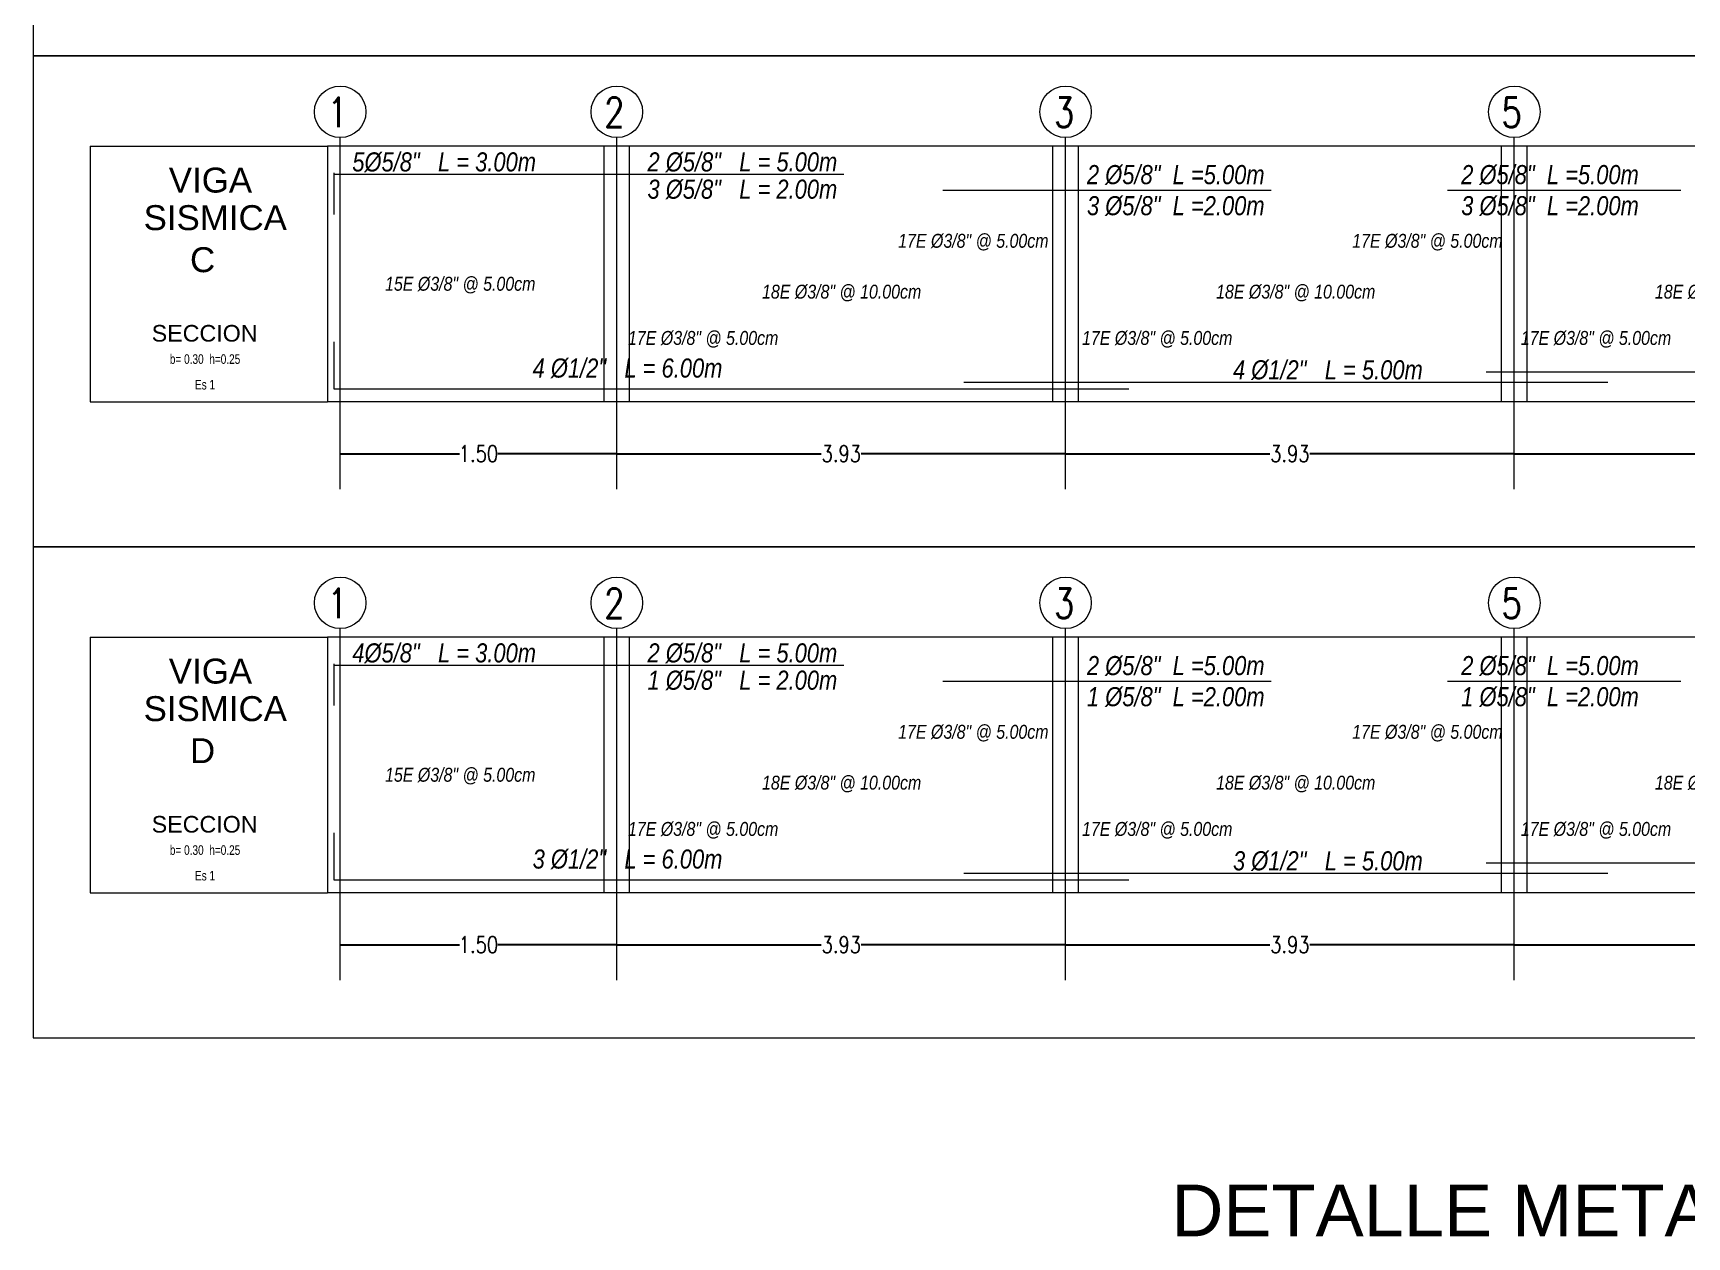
# Model space of a CAD drawing. Header units: metres. Extents: x -3 to 176, y -9 to 24.
# Drawn here: x 87.48 to 97.56, y -0.99 to 6.35 of the extents above; entities that cross this region are included whole.
import ezdxf
from ezdxf.enums import TextEntityAlignment as Align

# ---------------------------------------------------------------- set-up
doc = ezdxf.new("R2010")
doc.units = ezdxf.units.M
for name, color, linetype, lineweight in [('DESP.COTAS', 7, 'Continuous', 13), ('DESP.CUADROS', 7, 'Continuous', 5), ('DESP.TEXTO', 7, 'Continuous', 5), ('DESP.VIGAS', 7, 'Continuous', 5), ('PLACA_DIBUJOS', 7, 'Continuous', 5)]:
    doc.layers.add(name, color=color, linetype=linetype, lineweight=lineweight)
doc.styles.add('ROMANS', font='romans')
doc.styles.get("Standard").update_dxf_attribs({"font": 'arial.ttf'})
doc.styles.add('TEXTOACOTADO', font='romans.shx', dxfattribs={"width": 0.8, "height": 0.1})
doc.styles.add('TEXTOS', font='arial.ttf', dxfattribs={"height": 0.15})
doc.dimstyles.get("Standard").update_dxf_attribs({"dimscale": 0.001, "dimtxt": 0.18, "dimasz": 0.18, "dimexe": 0.18, "dimexo": 0.0625, "dimgap": 0.09, "dimtad": 0, "dimtih": 1, "dimtoh": 1, "dimdec": 4, "dimzin": 0, "dimdsep": 46, "dimtxsty": 'Standard', "dimcen": 0.09, "dimadec": 0, "dimazin": 0, "dimtfac": 1, "dimtdec": 4, "dimtofl": 0, "dimtmove": 0, "dimatfit": 3, "dimfxl": 1, "dimtolj": 1, "dimtzin": 0, "dimarcsym": 0})

# ---------------------------------------------------------------- blocks, each defined once
blk = doc.blocks.new('_Oblique')
at = {"color": 0, "linetype": 'ByBlock', "lineweight": -2}
blk.add_line((-0.5, -0.5), (0.5, 0.5), dxfattribs=at)
blk = doc.blocks.new('*D90')
at = {"layer": 'Defpoints', "color": 0, "transparency": 16777216}
for p in [(96.512, 3.79), (96.512, 3.79), (99.248, 3.79)]:
    blk.add_point(p, dxfattribs=at)
at = {"layer": 'DESP.COTAS', "color": 3, "lineweight": -2, "transparency": 16777216}
for p, q in [((96.512, 3.79), (97.758, 3.79)), ((99.248, 3.79), (98.002, 3.79))]:
    blk.add_line(p, q, dxfattribs=at)
at = {"layer": 'DESP.COTAS', "color": 3, "lineweight": -2, "transparency": 16777216, "xscale": 6e-05, "yscale": 6e-05, "zscale": 6e-05, "rotation": 180}
blk.add_blockref('_Oblique', (96.512, 3.79), dxfattribs=at)
at = {"layer": 'DESP.COTAS', "color": 3, "lineweight": -2, "transparency": 16777216, "xscale": 6e-05, "yscale": 6e-05, "zscale": 6e-05}
blk.add_blockref('_Oblique', (99.248, 3.79), dxfattribs=at)
at = {"layer": 'DESP.COTAS', "color": 0, "transparency": 16777216, "insert": (97.88, 3.79), "char_height": 0.1, "width": 0.000332, "attachment_point": 5, "style": 'TEXTOACOTADO'}
blk.add_mtext('\\A1;3.93', dxfattribs=at)
blk = doc.blocks.new('*D91')
at = {"layer": 'Defpoints', "color": 0, "transparency": 16777216}
for p in [(93.776, 3.79), (93.776, 3.79), (96.512, 3.79)]:
    blk.add_point(p, dxfattribs=at)
at = {"layer": 'DESP.COTAS', "color": 3, "lineweight": -2, "transparency": 16777216}
for p, q in [((93.776, 3.79), (95.022, 3.79)), ((96.512, 3.79), (95.266, 3.79))]:
    blk.add_line(p, q, dxfattribs=at)
at = {"layer": 'DESP.COTAS', "color": 3, "lineweight": -2, "transparency": 16777216, "xscale": 6e-05, "yscale": 6e-05, "zscale": 6e-05, "rotation": 180}
blk.add_blockref('_Oblique', (93.776, 3.79), dxfattribs=at)
at = {"layer": 'DESP.COTAS', "color": 3, "lineweight": -2, "transparency": 16777216, "xscale": 6e-05, "yscale": 6e-05, "zscale": 6e-05}
blk.add_blockref('_Oblique', (96.512, 3.79), dxfattribs=at)
at = {"layer": 'DESP.COTAS', "color": 0, "transparency": 16777216, "insert": (95.144, 3.79), "char_height": 0.1, "width": 0.000343, "attachment_point": 5, "style": 'TEXTOACOTADO'}
blk.add_mtext('\\A1;3.93', dxfattribs=at)
blk = doc.blocks.new('*D92')
at = {"layer": 'Defpoints', "color": 0, "transparency": 16777216}
for p in [(91.041, 3.79), (91.041, 3.79), (93.776, 3.79)]:
    blk.add_point(p, dxfattribs=at)
at = {"layer": 'DESP.COTAS', "color": 3, "lineweight": -2, "transparency": 16777216}
for p, q in [((91.041, 3.79), (92.287, 3.79)), ((93.776, 3.79), (92.53, 3.79))]:
    blk.add_line(p, q, dxfattribs=at)
at = {"layer": 'DESP.COTAS', "color": 3, "lineweight": -2, "transparency": 16777216, "xscale": 6e-05, "yscale": 6e-05, "zscale": 6e-05, "rotation": 180}
blk.add_blockref('_Oblique', (91.041, 3.79), dxfattribs=at)
at = {"layer": 'DESP.COTAS', "color": 3, "lineweight": -2, "transparency": 16777216, "xscale": 6e-05, "yscale": 6e-05, "zscale": 6e-05}
blk.add_blockref('_Oblique', (93.776, 3.79), dxfattribs=at)
at = {"layer": 'DESP.COTAS', "color": 0, "transparency": 16777216, "insert": (92.409, 3.79), "char_height": 0.1, "attachment_point": 5, "style": 'TEXTOACOTADO'}
blk.add_mtext('\\A1;3.93', dxfattribs=at)
blk = doc.blocks.new('*D94')
at = {"layer": 'Defpoints', "color": 0, "transparency": 16777216}
for p in [(89.354, 3.79), (89.354, 3.79), (91.041, 3.79)]:
    blk.add_point(p, dxfattribs=at)
at = {"layer": 'DESP.COTAS', "color": 3, "lineweight": -2, "transparency": 16777216}
for p, q in [((89.354, 3.79), (89.354, 3.79)), ((89.354, 3.79), (90.081, 3.79)), ((91.041, 3.79), (90.314, 3.79))]:
    blk.add_line(p, q, dxfattribs=at)
at = {"layer": 'DESP.COTAS', "color": 3, "lineweight": -2, "transparency": 16777216, "xscale": 6e-05, "yscale": 6e-05, "zscale": 6e-05, "rotation": 180}
blk.add_blockref('_Oblique', (89.354, 3.79), dxfattribs=at)
at = {"layer": 'DESP.COTAS', "color": 3, "lineweight": -2, "transparency": 16777216, "xscale": 6e-05, "yscale": 6e-05, "zscale": 6e-05}
blk.add_blockref('_Oblique', (91.041, 3.79), dxfattribs=at)
at = {"layer": 'DESP.COTAS', "color": 0, "transparency": 16777216, "insert": (90.197, 3.79), "char_height": 0.1, "attachment_point": 5, "style": 'TEXTOACOTADO'}
blk.add_mtext('\\A1;1.50', dxfattribs=at)
blk = doc.blocks.new('*D96')
at = {"layer": 'Defpoints', "color": 0, "transparency": 16777216}
for p in [(96.512, 0.796), (96.512, 0.796), (99.248, 0.796)]:
    blk.add_point(p, dxfattribs=at)
at = {"layer": 'DESP.COTAS', "color": 3, "lineweight": -2, "transparency": 16777216}
for p, q in [((96.512, 0.796), (97.758, 0.796)), ((99.248, 0.796), (98.002, 0.796))]:
    blk.add_line(p, q, dxfattribs=at)
at = {"layer": 'DESP.COTAS', "color": 3, "lineweight": -2, "transparency": 16777216, "xscale": 6e-05, "yscale": 6e-05, "zscale": 6e-05, "rotation": 180}
blk.add_blockref('_Oblique', (96.512, 0.796), dxfattribs=at)
at = {"layer": 'DESP.COTAS', "color": 3, "lineweight": -2, "transparency": 16777216, "xscale": 6e-05, "yscale": 6e-05, "zscale": 6e-05}
blk.add_blockref('_Oblique', (99.248, 0.796), dxfattribs=at)
at = {"layer": 'DESP.COTAS', "color": 0, "transparency": 16777216, "insert": (97.88, 0.796), "char_height": 0.1, "width": 0.000332, "attachment_point": 5, "style": 'TEXTOACOTADO'}
blk.add_mtext('\\A1;3.93', dxfattribs=at)
blk = doc.blocks.new('*D97')
at = {"layer": 'Defpoints', "color": 0, "transparency": 16777216}
for p in [(93.776, 0.796), (93.776, 0.796), (96.512, 0.796)]:
    blk.add_point(p, dxfattribs=at)
at = {"layer": 'DESP.COTAS', "color": 3, "lineweight": -2, "transparency": 16777216}
for p, q in [((93.776, 0.796), (95.022, 0.796)), ((96.512, 0.796), (95.266, 0.796))]:
    blk.add_line(p, q, dxfattribs=at)
at = {"layer": 'DESP.COTAS', "color": 3, "lineweight": -2, "transparency": 16777216, "xscale": 6e-05, "yscale": 6e-05, "zscale": 6e-05, "rotation": 180}
blk.add_blockref('_Oblique', (93.776, 0.796), dxfattribs=at)
at = {"layer": 'DESP.COTAS', "color": 3, "lineweight": -2, "transparency": 16777216, "xscale": 6e-05, "yscale": 6e-05, "zscale": 6e-05}
blk.add_blockref('_Oblique', (96.512, 0.796), dxfattribs=at)
at = {"layer": 'DESP.COTAS', "color": 0, "transparency": 16777216, "insert": (95.144, 0.796), "char_height": 0.1, "width": 0.000343, "attachment_point": 5, "style": 'TEXTOACOTADO'}
blk.add_mtext('\\A1;3.93', dxfattribs=at)
blk = doc.blocks.new('*D98')
at = {"layer": 'Defpoints', "color": 0, "transparency": 16777216}
for p in [(91.041, 0.796), (91.041, 0.796), (93.776, 0.796)]:
    blk.add_point(p, dxfattribs=at)
at = {"layer": 'DESP.COTAS', "color": 3, "lineweight": -2, "transparency": 16777216}
for p, q in [((91.041, 0.796), (92.287, 0.796)), ((93.776, 0.796), (92.53, 0.796))]:
    blk.add_line(p, q, dxfattribs=at)
at = {"layer": 'DESP.COTAS', "color": 3, "lineweight": -2, "transparency": 16777216, "xscale": 6e-05, "yscale": 6e-05, "zscale": 6e-05, "rotation": 180}
blk.add_blockref('_Oblique', (91.041, 0.796), dxfattribs=at)
at = {"layer": 'DESP.COTAS', "color": 3, "lineweight": -2, "transparency": 16777216, "xscale": 6e-05, "yscale": 6e-05, "zscale": 6e-05}
blk.add_blockref('_Oblique', (93.776, 0.796), dxfattribs=at)
at = {"layer": 'DESP.COTAS', "color": 0, "transparency": 16777216, "insert": (92.409, 0.796), "char_height": 0.1, "attachment_point": 5, "style": 'TEXTOACOTADO'}
blk.add_mtext('\\A1;3.93', dxfattribs=at)
blk = doc.blocks.new('*D100')
at = {"layer": 'Defpoints', "color": 0, "transparency": 16777216}
for p in [(89.354, 0.796), (89.354, 0.796), (91.041, 0.796)]:
    blk.add_point(p, dxfattribs=at)
at = {"layer": 'DESP.COTAS', "color": 3, "lineweight": -2, "transparency": 16777216}
for p, q in [((89.354, 0.796), (89.354, 0.796)), ((89.354, 0.796), (90.081, 0.796)), ((91.041, 0.796), (90.314, 0.796))]:
    blk.add_line(p, q, dxfattribs=at)
at = {"layer": 'DESP.COTAS', "color": 3, "lineweight": -2, "transparency": 16777216, "xscale": 6e-05, "yscale": 6e-05, "zscale": 6e-05, "rotation": 180}
blk.add_blockref('_Oblique', (89.354, 0.796), dxfattribs=at)
at = {"layer": 'DESP.COTAS', "color": 3, "lineweight": -2, "transparency": 16777216, "xscale": 6e-05, "yscale": 6e-05, "zscale": 6e-05}
blk.add_blockref('_Oblique', (91.041, 0.796), dxfattribs=at)
at = {"layer": 'DESP.COTAS', "color": 0, "transparency": 16777216, "insert": (90.197, 0.796), "char_height": 0.1, "attachment_point": 5, "style": 'TEXTOACOTADO'}
blk.add_mtext('\\A1;1.50', dxfattribs=at)
blk = doc.blocks.new('DESPIECE_METALDECK')
at = {"layer": 'PLACA_DIBUJOS'}
blk.add_text('DETALLE METALDECK', height=0.315, dxfattribs=at).set_placement((12.054, 4.401))

msp = doc.modelspace()

# ---------------------------------------------------------------- linework, layer by layer
at = {"layer": 'DESP.COTAS'}
for centre in [(89.35402, 5.87466), (91.04071, 5.87466), (93.7764, 5.87466), (96.51209, 5.87466), (89.35402, 2.8807), (91.04071, 2.8807), (93.7764, 2.8807), (96.51209, 2.8807)]:
    msp.add_circle(centre, 0.15705, dxfattribs=at)
at = {"layer": 'DESP.CUADROS'}
for points in [[(102.56815, 9.21026), (87.48141, 9.21026), (87.48141, 6.2163), (102.56815, 6.2163)], [(106.50184, 6.2163), (87.48141, 6.2163), (87.48141, 3.22235), (106.50184, 3.22235)], [(106.50184, 3.22235), (87.48141, 3.22235), (87.48141, 0.22839), (106.50184, 0.22839)]]:
    msp.add_lwpolyline(points, close=True, dxfattribs=at)
at = {"layer": 'DESP.VIGAS'}
for p, q in [((87.82985, 5.6656), (87.82985, 4.10532)), ((87.82985, 5.6656), (89.276, 5.6656)), ((93.7764, 5.6656), (89.276, 5.6656)), ((89.276, 5.6656), (89.276, 4.10532)), ((91.04071, 5.6656), (90.96269, 5.6656)), ((90.96269, 4.10532), (90.96269, 5.6656)), ((91.11872, 4.10532), (91.11872, 5.6656)), ((93.69839, 4.10532), (93.69839, 5.6656)), ((96.51209, 5.6656), (93.7764, 5.6656)), ((93.85441, 4.10532), (93.85441, 5.6656)), ((101.19805, 5.6656), (95.87248, 5.6656)), ((96.43408, 4.10532), (96.43408, 5.6656)), ((96.59011, 4.10532), (96.59011, 5.6656)), ((89.31618, 5.24805), (89.31618, 5.50248)), ((92.42528, 5.4931), (89.31618, 5.4931)), ((95.03034, 5.39579), (93.02714, 5.39579)), ((97.52782, 5.39579), (96.10542, 5.39579)), ((89.31618, 4.18416), (89.31618, 4.4715)), ((102.88474, 4.28667), (96.34112, 4.28667)), ((91.19386, 4.18416), (89.31618, 4.18416)), ((94.16128, 4.18416), (91.04071, 4.18416)), ((97.08179, 4.22406), (93.15576, 4.22406)), ((87.82985, 4.10532), (89.276, 4.10532)), ((101.19805, 4.10532), (89.276, 4.10532)), ((87.82985, 2.67165), (87.82985, 1.11137)), ((87.82985, 2.67165), (89.276, 2.67165)), ((93.7764, 2.67165), (89.276, 2.67165)), ((89.276, 2.67165), (89.276, 1.11137)), ((91.04071, 2.67165), (90.96269, 2.67165)), ((90.96269, 1.11137), (90.96269, 2.67165)), ((91.11872, 1.11137), (91.11872, 2.67165)), ((93.69839, 1.11137), (93.69839, 2.67165)), ((96.51209, 2.67165), (93.7764, 2.67165)), ((93.85441, 1.11137), (93.85441, 2.67165)), ((101.19805, 2.67165), (95.87248, 2.67165)), ((96.43408, 1.11137), (96.43408, 2.67165)), ((96.59011, 1.11137), (96.59011, 2.67165)), ((89.31618, 2.25409), (89.31618, 2.50853)), ((92.42528, 2.49914), (89.31618, 2.49914)), ((95.03034, 2.40183), (93.02714, 2.40183)), ((97.52782, 2.40183), (96.10542, 2.40183)), ((89.31618, 1.1902), (89.31618, 1.47755)), ((97.08179, 1.2301), (93.15576, 1.2301)), ((102.88474, 1.29271), (96.34112, 1.29271)), ((87.82985, 1.11137), (89.276, 1.11137)), ((101.19805, 1.11137), (89.276, 1.11137)), ((91.19386, 1.1902), (89.31618, 1.1902)), ((94.16128, 1.1902), (91.04071, 1.1902))]:
    msp.add_line(p, q, dxfattribs=at)
at = {"layer": 'DESP.VIGAS', "ltscale": 0.15}
for p, q in [((89.35402, 3.57335), (89.35402, 5.71761)), ((89.35402, 3.57335), (89.35402, 5.71761)), ((91.04071, 3.57335), (91.04071, 5.71761)), ((91.04071, 3.57335), (91.04071, 5.71761)), ((93.7764, 3.57335), (93.7764, 5.71761)), ((93.7764, 3.57335), (93.7764, 5.71761)), ((96.51209, 3.57335), (96.51209, 5.71761)), ((96.51209, 3.57335), (96.51209, 5.71761)), ((89.35402, 0.57939), (89.35402, 2.72366)), ((89.35402, 0.57939), (89.35402, 2.72366)), ((91.04071, 0.57939), (91.04071, 2.72366)), ((91.04071, 0.57939), (91.04071, 2.72366)), ((93.7764, 0.57939), (93.7764, 2.72366)), ((93.7764, 0.57939), (93.7764, 2.72366)), ((96.51209, 0.57939), (96.51209, 2.72366)), ((96.51209, 0.57939), (96.51209, 2.72366))]:
    msp.add_line(p, q, dxfattribs=at)

# ---------------------------------------------------------------- block references
at = {"layer": 'DESP.VIGAS'}
msp.add_blockref('DESPIECE_METALDECK', (82.36671, -5.38286), dxfattribs=at)

# ---------------------------------------------------------------- texts
at = {"layer": 'DESP.TEXTO', "style": 'ROMANS', "width": 0.8}
for s, p in [('1', (89.27646, 5.78148)), ('2', (90.96315, 5.78148)), ('3', (93.70571, 5.78148)), ('5', (96.43454, 5.78148)), ('1', (89.27646, 2.78753)), ('2', (90.96315, 2.78753)), ('3', (93.70571, 2.78753)), ('5', (96.43454, 2.78753))]:
    msp.add_text(s, height=0.18034, rotation=360, dxfattribs=at).set_placement(p)
at = {"layer": 'DESP.TEXTO'}
for s, height, p in [('VIGA ', 0.152127, (88.59228, 5.38228)), ('SISMICA', 0.152127, (88.59228, 5.15329)), ('C', 0.15213, (88.51489, 4.89686)), ('VIGA ', 0.152127, (88.59228, 2.38832)), ('SISMICA', 0.152127, (88.59228, 2.15933)), ('D', 0.15213, (88.51489, 1.9029))]:
    msp.add_text(s, height=height, dxfattribs=at).set_placement(p, align=Align.CENTER)
at = {"layer": 'DESP.TEXTO', "style": 'TEXTOS'}
for p in [(88.52729, 4.47354), (88.52729, 1.47958)]:
    msp.add_text('SECCION', height=0.101418, dxfattribs=at).set_placement(p, align=Align.CENTER)
at = {"layer": 'DESP.TEXTO', "width": 0.75}
for s, height, p in [('b= 0.30  h=0.25', 0.0585105, (88.52997, 4.33769)), ('Es 1', 0.058511, (88.52997, 4.18166)), ('b= 0.30  h=0.25', 0.0585105, (88.52997, 1.34373)), ('Es 1', 0.058511, (88.52997, 1.1877))]:
    msp.add_text(s, height=height, dxfattribs=at).set_placement(p, align=Align.CENTER)
at = {"layer": 'DESP.TEXTO', "attachment_point": 3}
for s, insert, char_height, width in [('{\\fArial Narrow|b0|i1|c0|p34;5Ø5/8"   L = 3.00m }', (90.5477, 5.62745), 0.1165383, 2.75532040115367e-14), ('{\\fArial Narrow|b0|i1|c0|p34;2 Ø5/8"   L = 5.00m }', (92.38441, 5.62745), 0.1165383, 2.75532040115367e-14), ('{\\fArial Narrow|b0|i1|c0|p34;2 Ø5/8"  L =5.00m }', (94.98972, 5.55001), 0.1165383, 2.75532040115367e-14), ('{\\fArial Narrow|b0|i1|c0|p34;2 Ø5/8"  L =5.00m }', (97.27134, 5.55001), 0.1165383, 2.75532040115367e-14), ('{\\fArial Narrow|b0|i1|c0|p34;3 Ø5/8"   L = 2.00m }', (92.38441, 5.46117), 0.1165383, 2.75532040115367e-14), ('{\\fArial Narrow|b0|i1|c0|p34;3 Ø5/8"  L =2.00m }', (94.98972, 5.36049), 0.1165383, 2.75532040115367e-14), ('{\\fArial Narrow|b0|i1|c0|p34;3 Ø5/8"  L =2.00m }', (97.27134, 5.36049), 0.1165383, 2.75532040115367e-14), ('{\\fArial Narrow|b0|i1|c0|p34;17E Ø3/8" @ 5.00cm}', (93.67242, 5.13051), 0.0848512, 1.1126762), ('{\\fArial Narrow|b0|i1|c0|p34;17E Ø3/8" @ 5.00cm}', (96.44076, 5.13051), 0.0848512, 1.1126762), ('{\\fArial Narrow|b0|i1|c0|p34;15E Ø3/8" @ 5.00cm}', (90.54412, 4.86861), 0.0848512, 1.1126762), ('{\\fArial Narrow|b0|i1|c0|p34;18E Ø3/8" @ 10.00cm}', (92.89654, 4.82044), 0.0848512, 1.1126762), ('{\\fArial Narrow|b0|i1|c0|p34;18E Ø3/8" @ 10.00cm}', (95.66488, 4.82044), 0.0848512, 1.1126762), ('{\\fArial Narrow|b0|i1|c0|p34;18E Ø3/8" @ 10.00cm}', (98.34019, 4.82044), 0.0848512, 1.1126762), ('{\\fArial Narrow|b0|i1|c0|p34;17E Ø3/8" @ 5.00cm}', (92.02517, 4.5382), 0.0848512, 1.1126762), ('{\\fArial Narrow|b0|i1|c0|p34;17E Ø3/8" @ 5.00cm}', (94.79351, 4.5382), 0.0848512, 1.1126762), ('{\\fArial Narrow|b0|i1|c0|p34;17E Ø3/8" @ 5.00cm}', (97.46882, 4.5382), 0.0848512, 1.1126762), ('{\\fArial Narrow|b0|i1|c0|p34;4 Ø1/2"   L = 6.00m }', (91.68414, 4.37056), 0.1165383, 2.75532040115367e-14), ('{\\fArial Narrow|b0|i1|c0|p34;4 Ø1/2"   L = 5.00m }', (95.95423, 4.35986), 0.1165383, 2.75532040115367e-14), ('{\\fArial Narrow|b0|i1|c0|p34;4Ø5/8"   L = 3.00m }', (90.5477, 2.63349), 0.1165383, 2.75532040115367e-14), ('{\\fArial Narrow|b0|i1|c0|p34;2 Ø5/8"   L = 5.00m }', (92.38441, 2.63349), 0.1165383, 2.75532040115367e-14), ('{\\fArial Narrow|b0|i1|c0|p34;2 Ø5/8"  L =5.00m }', (94.98972, 2.55605), 0.1165383, 2.75532040115367e-14), ('{\\fArial Narrow|b0|i1|c0|p34;2 Ø5/8"  L =5.00m }', (97.27134, 2.55605), 0.1165383, 2.75532040115367e-14), ('{\\fArial Narrow|b0|i1|c0|p34;1 Ø5/8"   L = 2.00m }', (92.38441, 2.46722), 0.1165383, 2.75532040115367e-14), ('{\\fArial Narrow|b0|i1|c0|p34;1 Ø5/8"  L =2.00m }', (94.98972, 2.36653), 0.1165383, 2.75532040115367e-14), ('{\\fArial Narrow|b0|i1|c0|p34;1 Ø5/8"  L =2.00m }', (97.27134, 2.36653), 0.1165383, 2.75532040115367e-14), ('{\\fArial Narrow|b0|i1|c0|p34;17E Ø3/8" @ 5.00cm}', (93.67242, 2.13656), 0.0848512, 1.1126762), ('{\\fArial Narrow|b0|i1|c0|p34;17E Ø3/8" @ 5.00cm}', (96.44076, 2.13656), 0.0848512, 1.1126762), ('{\\fArial Narrow|b0|i1|c0|p34;15E Ø3/8" @ 5.00cm}', (90.54412, 1.87465), 0.0848512, 1.1126762), ('{\\fArial Narrow|b0|i1|c0|p34;18E Ø3/8" @ 10.00cm}', (92.89654, 1.82649), 0.0848512, 1.1126762), ('{\\fArial Narrow|b0|i1|c0|p34;18E Ø3/8" @ 10.00cm}', (95.66488, 1.82649), 0.0848512, 1.1126762), ('{\\fArial Narrow|b0|i1|c0|p34;18E Ø3/8" @ 10.00cm}', (98.34019, 1.82649), 0.0848512, 1.1126762), ('{\\fArial Narrow|b0|i1|c0|p34;17E Ø3/8" @ 5.00cm}', (92.02517, 1.54424), 0.0848512, 1.1126762), ('{\\fArial Narrow|b0|i1|c0|p34;17E Ø3/8" @ 5.00cm}', (94.79351, 1.54424), 0.0848512, 1.1126762), ('{\\fArial Narrow|b0|i1|c0|p34;17E Ø3/8" @ 5.00cm}', (97.46882, 1.54424), 0.0848512, 1.1126762), ('{\\fArial Narrow|b0|i1|c0|p34;3 Ø1/2"   L = 6.00m }', (91.68414, 1.3766), 0.1165383, 2.75532040115367e-14), ('{\\fArial Narrow|b0|i1|c0|p34;3 Ø1/2"   L = 5.00m }', (95.95423, 1.36591), 0.1165383, 2.75532040115367e-14)]:
    msp.add_mtext(s, dxfattribs=dict(at, insert=insert, char_height=char_height, width=width))

# ---------------------------------------------------------------- dimensions: what is measured, and where the dimension line sits
at = {"layer": 'DESP.COTAS'}
for base, p1, p2, text, picture, middle in [((89.35402, 3.79007), (91.04074, 3.79007), (89.35402, 3.79004), '1.50', '*D94', (90.19738, 3.79007)), ((91.04071, 3.79004), (93.7764, 3.79004), (91.04071, 3.79004), '3.93', '*D92', (92.40855, 3.79004)), ((93.7764, 3.79004), (96.51209, 3.79004), (93.7764, 3.79004), '3.93', '*D91', (95.14425, 3.79004)), ((96.51209, 3.79004), (99.24778, 3.79004), (96.51209, 3.79004), '3.93', '*D90', (97.87994, 3.79004)), ((89.35402, 0.79612), (91.04074, 0.79612), (89.35402, 0.79609), '1.50', '*D100', (90.19738, 0.79612)), ((91.04071, 0.79609), (93.7764, 0.79609), (91.04071, 0.79609), '3.93', '*D98', (92.40855, 0.79609)), ((93.7764, 0.79609), (96.51209, 0.79609), (93.7764, 0.79609), '3.93', '*D97', (95.14425, 0.79609)), ((96.51209, 0.79609), (99.24778, 0.79609), (96.51209, 0.79609), '3.93', '*D96', (97.87994, 0.79609))]:
    dim = msp.add_linear_dim(base=base, p1=p1, p2=p2, angle=180, text=text, dimstyle='Standard', override={"dimtxt": 0.1, "dimasz": 0.06, "dimexe": 0.06, "dimexo": 0.06, "dimgap": 0.02, "dimzin": 5, "dimtxsty": 'TEXTOACOTADO', "dimblk": 'Oblique', "dimdle": 0.06, "dimclrd": 3, "dimclre": 3, "dimatfit": 1, "dimldrblk": 'Oblique', "dimfxl": 0.15}, dxfattribs=at)
    dim.commit()
    dim.dimension.update_dxf_attribs({"geometry": picture, "text_midpoint": middle})

doc.saveas('drawing.dxf')
